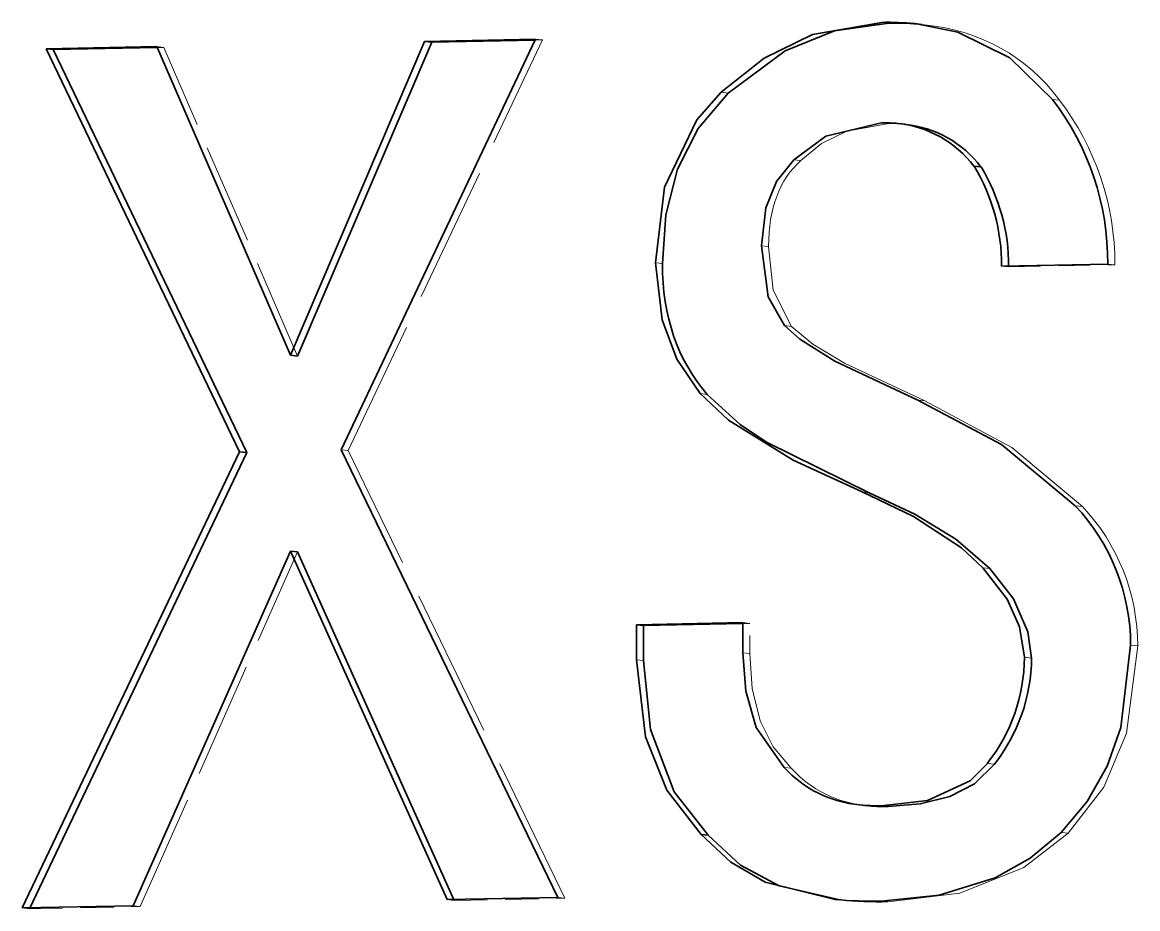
# Model space of a CAD drawing. Header units: millimetres. Extents: x -631 to 3210, y -446 to 2288.
# Drawn here: x 2862.31 to 2868.55, y 1169.8 to 1174.76 of the extents above; entities that cross this region are included whole.
import ezdxf

# ---------------------------------------------------------------- set-up
doc = ezdxf.new("R2010")
doc.units = ezdxf.units.MM
doc.linetypes.add('DASHED', pattern=[15, 12, -3])
doc.layers.get('0').update_dxf_attribs({"lineweight": 18})

msp = doc.modelspace()

# ---------------------------------------------------------------- linework, layer by layer
at = {"color": 7, "lineweight": 13, "ltscale": 0.000991737}
for p, q in [((2867.1554, 1174.7523), (2867.116, 1174.7567)), ((2867.1554, 1174.7523), (2867.116, 1174.7567)), ((2865.8897, 1173.4089), (2865.8503, 1173.4132)), ((2865.8897, 1173.4089), (2865.8503, 1173.4132)), ((2866.1407, 1172.6778), (2866.1013, 1172.6822)), ((2866.1407, 1172.6778), (2866.1013, 1172.6822)), ((2867.0454, 1172.1284), (2867.0059, 1172.1328)), ((2867.0454, 1172.1284), (2867.0059, 1172.1328)), ((2867.1522, 1170.3752), (2867.1128, 1170.3796)), ((2867.1522, 1170.3752), (2867.1128, 1170.3796))]:
    msp.add_line(p, q, dxfattribs=at)
at = {"color": 7, "linetype": 'DASHED', "lineweight": 13, "ltscale": 0.001345}
msp.add_line((2867.3541, 1174.7438), (2867.3007, 1174.7496), dxfattribs=at)
at = {"color": 7, "lineweight": 35, "ltscale": 0.000963936}
msp.add_line((2867.339, 1174.7455), (2867.3007, 1174.7496), dxfattribs=at)
at = {"color": 7, "linetype": 'DASHED', "lineweight": 13, "ltscale": 0.000380737}
msp.add_line((2867.3541, 1174.7438), (2867.339, 1174.7455), dxfattribs=at)
at = {"color": 7, "linetype": 'DASHED', "lineweight": 13, "ltscale": 0.000288484}
msp.add_line((2867.3541, 1174.7438), (2867.3427, 1174.745), dxfattribs=at)
msp.add_line((2867.3541, 1174.7438), (2867.3427, 1174.745), dxfattribs=at)
at = {"color": 7, "lineweight": 35, "ltscale": 0.047694}
for p, q in [((2863.8109, 1172.8964), (2864.5606, 1174.6506)), ((2863.8109, 1172.8964), (2864.5606, 1174.6506)), ((2864.6001, 1174.6463), (2863.8503, 1172.892)), ((2864.6001, 1174.6463), (2863.8503, 1172.892))]:
    msp.add_line(p, q, dxfattribs=at)
at = {"color": 7, "lineweight": 35, "ltscale": 0.063447}
msp.add_line((2865.1801, 1174.6627), (2864.0944, 1172.3688), dxfattribs=at)
msp.add_line((2865.1801, 1174.6627), (2864.0944, 1172.3688), dxfattribs=at)
at = {"color": 7, "linetype": 'DASHED', "lineweight": 13, "ltscale": 0.063447}
msp.add_line((2864.1339, 1172.3645), (2865.2195, 1174.6584), dxfattribs=at)
msp.add_line((2864.1339, 1172.3645), (2865.2195, 1174.6584), dxfattribs=at)
at = {"color": 7, "lineweight": 35, "ltscale": 0.015491}
msp.add_line((2864.5606, 1174.6506), (2865.1801, 1174.6627), dxfattribs=at)
msp.add_line((2864.5606, 1174.6506), (2865.1801, 1174.6627), dxfattribs=at)
at = {"color": 7, "lineweight": 35, "ltscale": 0.000993254}
for p, q in [((2864.6001, 1174.6463), (2864.5606, 1174.6506)), ((2864.6001, 1174.6463), (2864.5606, 1174.6506)), ((2863.8503, 1172.892), (2863.8109, 1172.8964)), ((2863.8503, 1172.892), (2863.8109, 1172.8964)), ((2863.566, 1172.3533), (2863.5266, 1172.3577)), ((2863.566, 1172.3533), (2863.5266, 1172.3577)), ((2863.8496, 1171.7977), (2863.8101, 1171.8021)), ((2863.8496, 1171.7977), (2863.8101, 1171.8021))]:
    msp.add_line(p, q, dxfattribs=at)
at = {"color": 7, "lineweight": 35, "ltscale": 0.014441}
msp.add_line((2865.1776, 1174.6575), (2864.6001, 1174.6463), dxfattribs=at)
msp.add_line((2865.1776, 1174.6575), (2864.6001, 1174.6463), dxfattribs=at)
at = {"color": 7, "linetype": 'DASHED', "lineweight": 13, "ltscale": 0.001048}
msp.add_line((2865.2195, 1174.6584), (2865.1776, 1174.6575), dxfattribs=at)
msp.add_line((2865.2195, 1174.6584), (2865.1776, 1174.6575), dxfattribs=at)
at = {"color": 7, "linetype": 'DASHED', "lineweight": 13, "ltscale": 0.000991737}
for p, q in [((2865.2195, 1174.6584), (2865.1801, 1174.6627)), ((2865.2195, 1174.6584), (2865.1801, 1174.6627)), ((2866.6644, 1173.9852), (2866.625, 1173.9895)), ((2866.6644, 1173.9852), (2866.625, 1173.9895)), ((2866.4834, 1173.5047), (2866.444, 1173.509)), ((2866.4834, 1173.5047), (2866.444, 1173.509)), ((2868.4191, 1173.4022), (2868.3797, 1173.4066)), ((2868.4191, 1173.4022), (2868.3797, 1173.4066)), ((2864.1339, 1172.3645), (2864.0944, 1172.3688)), ((2864.1339, 1172.3645), (2864.0944, 1172.3688)), ((2868.2375, 1172.0519), (2868.1981, 1172.0562)), ((2868.2375, 1172.0519), (2868.1981, 1172.0562)), ((2866.3787, 1171.3982), (2866.3392, 1171.4026)), ((2866.3787, 1171.3982), (2866.3392, 1171.4026)), ((2868.5072, 1171.2766), (2868.5466, 1171.2723)), ((2868.5072, 1171.2766), (2868.5466, 1171.2723)), ((2866.3785, 1171.2299), (2866.3391, 1171.2342)), ((2866.3785, 1171.2299), (2866.3391, 1171.2342)), ((2867.1519, 1169.8421), (2867.1124, 1169.8464)), ((2867.1519, 1169.8421), (2867.1124, 1169.8464)), ((2862.3511, 1169.8044), (2862.3116, 1169.8087)), ((2862.3511, 1169.8044), (2862.3116, 1169.8087))]:
    msp.add_line(p, q, dxfattribs=at)
at = {"color": 7, "lineweight": 35, "ltscale": 0.015489}
for p, q in [((2862.4442, 1174.6093), (2863.0636, 1174.6213)), ((2862.4442, 1174.6093), (2863.0636, 1174.6213)), ((2865.3057, 1169.8673), (2864.6862, 1169.8551)), ((2865.3057, 1169.8673), (2864.6862, 1169.8551)), ((2862.9311, 1169.8208), (2862.3116, 1169.8087)), ((2862.9311, 1169.8208), (2862.3116, 1169.8087))]:
    msp.add_line(p, q, dxfattribs=at)
at = {"color": 7, "lineweight": 35, "ltscale": 0.062455}
msp.add_line((2863.5266, 1172.3577), (2862.4442, 1174.6093), dxfattribs=at)
msp.add_line((2863.5266, 1172.3577), (2862.4442, 1174.6093), dxfattribs=at)
at = {"color": 7, "lineweight": 35, "ltscale": 0.000991737}
for p, q in [((2862.4836, 1174.6049), (2862.4442, 1174.6093)), ((2862.4836, 1174.6049), (2862.4442, 1174.6093)), ((2867.671, 1173.9487), (2867.6316, 1173.9531)), ((2867.671, 1173.9487), (2867.6316, 1173.9531)), ((2866.1455, 1170.2152), (2866.1061, 1170.2196)), ((2866.1455, 1170.2152), (2866.1061, 1170.2196))]:
    msp.add_line(p, q, dxfattribs=at)
at = {"color": 7, "lineweight": 35, "ltscale": 0.014558}
msp.add_line((2863.0658, 1174.6163), (2862.4836, 1174.6049), dxfattribs=at)
msp.add_line((2863.0658, 1174.6163), (2862.4836, 1174.6049), dxfattribs=at)
at = {"color": 7, "lineweight": 35, "ltscale": 0.062456}
msp.add_line((2862.4836, 1174.6049), (2863.566, 1172.3533), dxfattribs=at)
msp.add_line((2862.4836, 1174.6049), (2863.566, 1172.3533), dxfattribs=at)
at = {"color": 7, "lineweight": 35, "ltscale": 0.046997}
msp.add_line((2863.0636, 1174.6213), (2863.8109, 1172.8964), dxfattribs=at)
msp.add_line((2863.0636, 1174.6213), (2863.8109, 1172.8964), dxfattribs=at)
at = {"color": 7, "linetype": 'DASHED', "lineweight": 13, "ltscale": 0.000993254}
for p, q in [((2863.1031, 1174.617), (2863.0636, 1174.6213)), ((2863.1031, 1174.617), (2863.0636, 1174.6213)), ((2868.1101, 1174.3221), (2868.0706, 1174.3264)), ((2868.1101, 1174.3221), (2868.0706, 1174.3264)), ((2867.8255, 1173.3906), (2867.786, 1173.3949)), ((2867.8255, 1173.3906), (2867.786, 1173.3949)), ((2866.6122, 1173.0582), (2866.5727, 1173.0626)), ((2866.6122, 1173.0582), (2866.5727, 1173.0626)), ((2867.3569, 1172.6422), (2867.3174, 1172.6466)), ((2867.3569, 1172.6422), (2867.3174, 1172.6466)), ((2866.6104, 1170.5891), (2866.5709, 1170.5934)), ((2866.6104, 1170.5891), (2866.5709, 1170.5934)), ((2868.1588, 1170.2265), (2868.1193, 1170.2309)), ((2868.1588, 1170.2265), (2868.1193, 1170.2309)), ((2864.7257, 1169.8508), (2864.6862, 1169.8551)), ((2864.7257, 1169.8508), (2864.6862, 1169.8551)), ((2865.3057, 1169.8673), (2865.3452, 1169.8629)), ((2865.3057, 1169.8673), (2865.3452, 1169.8629)), ((2862.9706, 1169.8164), (2862.9311, 1169.8208)), ((2862.9706, 1169.8164), (2862.9311, 1169.8208))]:
    msp.add_line(p, q, dxfattribs=at)
at = {"color": 7, "linetype": 'DASHED', "lineweight": 13, "ltscale": 0.000932477}
msp.add_line((2863.1031, 1174.617), (2863.0658, 1174.6163), dxfattribs=at)
msp.add_line((2863.1031, 1174.617), (2863.0658, 1174.6163), dxfattribs=at)
at = {"color": 7, "linetype": 'DASHED', "lineweight": 13, "ltscale": 0.046997}
msp.add_line((2863.8503, 1172.892), (2863.1031, 1174.617), dxfattribs=at)
msp.add_line((2863.8503, 1172.892), (2863.1031, 1174.617), dxfattribs=at)
at = {"color": 7, "lineweight": 13, "ltscale": 0.000993254}
for p, q in [((2866.2582, 1174.362), (2866.2188, 1174.3663)), ((2866.2582, 1174.362), (2866.2188, 1174.3663)), ((2867.7211, 1171.7051), (2867.6816, 1171.7094)), ((2867.7211, 1171.7051), (2867.6816, 1171.7094)), ((2867.953, 1171.2045), (2867.9135, 1171.2089)), ((2867.953, 1171.2045), (2867.9135, 1171.2089)), ((2867.7461, 1170.6113), (2867.7066, 1170.6156)), ((2867.7461, 1170.6113), (2867.7066, 1170.6156))]:
    msp.add_line(p, q, dxfattribs=at)
at = {"color": 7, "lineweight": 35, "ltscale": 0.001015}
msp.add_line((2867.2479, 1174.1871), (2867.2076, 1174.1915), dxfattribs=at)
msp.add_line((2867.2479, 1174.1871), (2867.2076, 1174.1915), dxfattribs=at)
at = {"color": 7, "lineweight": 35, "ltscale": 0.014845}
for p, q in [((2868.3797, 1173.4066), (2867.786, 1173.3949)), ((2868.3797, 1173.4066), (2867.786, 1173.3949)), ((2865.7455, 1171.391), (2866.3392, 1171.4026)), ((2865.7455, 1171.391), (2866.3392, 1171.4026))]:
    msp.add_line(p, q, dxfattribs=at)
at = {"color": 7, "linetype": 'DASHED', "lineweight": 13, "ltscale": 0.014844}
msp.add_line((2867.8255, 1173.3906), (2868.4191, 1173.4022), dxfattribs=at)
msp.add_line((2867.8255, 1173.3906), (2868.4191, 1173.4022), dxfattribs=at)
at = {"color": 7, "lineweight": 35, "ltscale": 0.070593}
for p, q in [((2862.3116, 1169.8087), (2863.5266, 1172.3577)), ((2862.3116, 1169.8087), (2863.5266, 1172.3577)), ((2863.566, 1172.3533), (2862.3511, 1169.8044)), ((2863.566, 1172.3533), (2862.3511, 1169.8044))]:
    msp.add_line(p, q, dxfattribs=at)
at = {"color": 7, "lineweight": 35, "ltscale": 0.069484}
msp.add_line((2864.0944, 1172.3688), (2865.3057, 1169.8673), dxfattribs=at)
msp.add_line((2864.0944, 1172.3688), (2865.3057, 1169.8673), dxfattribs=at)
at = {"color": 7, "linetype": 'DASHED', "lineweight": 13, "ltscale": 0.069485}
msp.add_line((2865.3452, 1169.8629), (2864.1339, 1172.3645), dxfattribs=at)
msp.add_line((2865.3452, 1169.8629), (2864.1339, 1172.3645), dxfattribs=at)
at = {"color": 7, "lineweight": 35, "ltscale": 0.054187}
msp.add_line((2863.8101, 1171.8021), (2862.9311, 1169.8208), dxfattribs=at)
msp.add_line((2863.8101, 1171.8021), (2862.9311, 1169.8208), dxfattribs=at)
at = {"color": 7, "linetype": 'DASHED', "lineweight": 13, "ltscale": 0.054187}
msp.add_line((2862.9706, 1169.8164), (2863.8496, 1171.7977), dxfattribs=at)
msp.add_line((2862.9706, 1169.8164), (2863.8496, 1171.7977), dxfattribs=at)
at = {"color": 7, "lineweight": 35, "ltscale": 0.053375}
for p, q in [((2864.6862, 1169.8551), (2863.8101, 1171.8021)), ((2864.6862, 1169.8551), (2863.8101, 1171.8021)), ((2863.8496, 1171.7977), (2864.7257, 1169.8508)), ((2863.8496, 1171.7977), (2864.7257, 1169.8508))]:
    msp.add_line(p, q, dxfattribs=at)
at = {"color": 7, "lineweight": 35, "ltscale": 0.00491}
for p, q in [((2865.7454, 1171.1946), (2865.7455, 1171.391)), ((2865.7454, 1171.1946), (2865.7455, 1171.391)), ((2865.785, 1171.3866), (2865.7849, 1171.1902)), ((2865.785, 1171.3866), (2865.7849, 1171.1902))]:
    msp.add_line(p, q, dxfattribs=at)
at = {"color": 7, "lineweight": 35, "ltscale": 0.000993338}
msp.add_line((2865.785, 1171.3866), (2865.7455, 1171.391), dxfattribs=at)
msp.add_line((2865.785, 1171.3866), (2865.7455, 1171.391), dxfattribs=at)
at = {"color": 7, "lineweight": 35, "ltscale": 0.013858}
msp.add_line((2866.3392, 1171.3974), (2865.785, 1171.3866), dxfattribs=at)
msp.add_line((2866.3392, 1171.3974), (2865.785, 1171.3866), dxfattribs=at)
at = {"color": 7, "lineweight": 35, "ltscale": 0.004209}
msp.add_line((2866.3392, 1171.4026), (2866.3391, 1171.2342), dxfattribs=at)
msp.add_line((2866.3392, 1171.4026), (2866.3391, 1171.2342), dxfattribs=at)
at = {"color": 7, "linetype": 'DASHED', "lineweight": 13, "ltscale": 0.000985917}
msp.add_line((2866.3787, 1171.3982), (2866.3392, 1171.3974), dxfattribs=at)
msp.add_line((2866.3787, 1171.3982), (2866.3392, 1171.3974), dxfattribs=at)
at = {"color": 7, "linetype": 'DASHED', "lineweight": 13, "ltscale": 0.004209}
msp.add_line((2866.3785, 1171.2299), (2866.3787, 1171.3982), dxfattribs=at)
msp.add_line((2866.3785, 1171.2299), (2866.3787, 1171.3982), dxfattribs=at)
at = {"color": 7, "lineweight": 13, "ltscale": 0.000993338}
msp.add_line((2865.7849, 1171.1902), (2865.7454, 1171.1946), dxfattribs=at)
msp.add_line((2865.7849, 1171.1902), (2865.7454, 1171.1946), dxfattribs=at)
at = {"color": 7, "lineweight": 35, "ltscale": 0.000927284}
msp.add_line((2867.028, 1170.3804), (2866.9912, 1170.3845), dxfattribs=at)
msp.add_line((2867.028, 1170.3804), (2866.9912, 1170.3845), dxfattribs=at)
at = {"color": 7, "linetype": 'DASHED', "lineweight": 13, "ltscale": 0.015489}
msp.add_line((2864.7257, 1169.8508), (2865.3452, 1169.8629), dxfattribs=at)
msp.add_line((2864.7257, 1169.8508), (2865.3452, 1169.8629), dxfattribs=at)
at = {"color": 7, "linetype": 'DASHED', "lineweight": 13, "ltscale": 0.000660288}
msp.add_line((2866.8813, 1169.8532), (2866.8551, 1169.8561), dxfattribs=at)
msp.add_line((2866.8813, 1169.8532), (2866.8551, 1169.8561), dxfattribs=at)
at = {"color": 7, "linetype": 'DASHED', "lineweight": 13, "ltscale": 0.015491}
msp.add_line((2862.3511, 1169.8044), (2862.9706, 1169.8164), dxfattribs=at)
msp.add_line((2862.3511, 1169.8044), (2862.9706, 1169.8164), dxfattribs=at)
at = {"color": 7, "lineweight": 35}
for points in [[(2866.2188, 1174.3663), (2866.4591, 1174.5563), (2866.728, 1174.6885), (2867.116, 1174.7567)], [(2866.2188, 1174.3663), (2866.4591, 1174.5563), (2866.728, 1174.6885), (2867.116, 1174.7567)], [(2867.1554, 1174.7523), (2866.8517, 1174.7103), (2866.5758, 1174.5983), (2866.2582, 1174.362)], [(2867.1554, 1174.7523), (2866.8517, 1174.7103), (2866.5758, 1174.5983), (2866.2582, 1174.362)], [(2867.3004, 1174.7497), (2867.541, 1174.7022), (2867.8328, 1174.5592), (2868.0706, 1174.3264)], [(2867.3004, 1174.7497), (2867.541, 1174.7022), (2867.8328, 1174.5592), (2868.0706, 1174.3264)], [(2865.8503, 1173.4132), (2865.9009, 1173.8356), (2866.0815, 1174.2128), (2866.2188, 1174.3663)], [(2865.8503, 1173.4132), (2865.9009, 1173.8356), (2866.0815, 1174.2128), (2866.2188, 1174.3663)], [(2866.2582, 1174.362), (2866.0895, 1174.1637), (2865.9738, 1173.9365), (2865.9092, 1173.6818), (2865.8897, 1173.4089)], [(2866.2582, 1174.362), (2866.0895, 1174.1637), (2865.9738, 1173.9365), (2865.9092, 1173.6818), (2865.8897, 1173.4089)], [(2867.1155, 1174.1955), (2866.8029, 1174.1207), (2866.625, 1173.9895)], [(2867.1155, 1174.1955), (2866.8029, 1174.1207), (2866.625, 1173.9895)], [(2866.625, 1173.9895), (2866.5272, 1173.8684), (2866.4681, 1173.7212), (2866.444, 1173.509)], [(2866.625, 1173.9895), (2866.5272, 1173.8684), (2866.4681, 1173.7212), (2866.444, 1173.509)], [(2866.444, 1173.509), (2866.4813, 1173.2239), (2866.5727, 1173.0626)], [(2866.444, 1173.509), (2866.4813, 1173.2239), (2866.5727, 1173.0626)], [(2866.1013, 1172.6822), (2865.9709, 1172.8744), (2865.8876, 1173.0952), (2865.8503, 1173.4132)], [(2866.1013, 1172.6822), (2865.9709, 1172.8744), (2865.8876, 1173.0952), (2865.8503, 1173.4132)], [(2866.5727, 1173.0626), (2866.6589, 1172.9865), (2866.8537, 1172.864), (2867.3174, 1172.6466)], [(2866.5727, 1173.0626), (2866.6589, 1172.9865), (2866.8537, 1172.864), (2867.3174, 1172.6466)], [(2867.0059, 1172.1328), (2866.6207, 1172.31), (2866.2589, 1172.5335), (2866.1013, 1172.6822)], [(2867.0059, 1172.1328), (2866.6207, 1172.31), (2866.2589, 1172.5335), (2866.1013, 1172.6822)], [(2866.1407, 1172.6778), (2866.3246, 1172.5098), (2866.471, 1172.411), (2867.0454, 1172.1284)], [(2866.1407, 1172.6778), (2866.3246, 1172.5098), (2866.471, 1172.411), (2867.0454, 1172.1284)], [(2867.3174, 1172.6466), (2867.7854, 1172.3984), (2868.1981, 1172.0562)], [(2867.3174, 1172.6466), (2867.7854, 1172.3984), (2868.1981, 1172.0562)], [(2867.6816, 1171.7094), (2867.562, 1171.8199), (2867.2936, 1171.9953), (2867.0059, 1172.1328)], [(2867.6816, 1171.7094), (2867.562, 1171.8199), (2867.2936, 1171.9953), (2867.0059, 1172.1328)], [(2867.0454, 1172.1284), (2867.3016, 1172.0079), (2867.5308, 1171.8686), (2867.7211, 1171.7051)], [(2867.0454, 1172.1284), (2867.3016, 1172.0079), (2867.5308, 1171.8686), (2867.7211, 1171.7051)], [(2867.9135, 1171.2089), (2867.8868, 1171.3791), (2867.817, 1171.5332), (2867.6816, 1171.7094)], [(2867.9135, 1171.2089), (2867.8868, 1171.3791), (2867.817, 1171.5332), (2867.6816, 1171.7094)], [(2867.7211, 1171.7051), (2867.8525, 1171.535), (2867.9332, 1171.3518), (2867.953, 1171.2045)], [(2867.7211, 1171.7051), (2867.8525, 1171.535), (2867.9332, 1171.3518), (2867.953, 1171.2045)], [(2868.5072, 1171.2766), (2868.4528, 1170.8175), (2868.3764, 1170.6009), (2868.2641, 1170.4029), (2868.1193, 1170.2309)], [(2868.5072, 1171.2766), (2868.4528, 1170.8175), (2868.3764, 1170.6009), (2868.2641, 1170.4029), (2868.1193, 1170.2309)], [(2866.3391, 1171.2342), (2866.3557, 1171.0205), (2866.4138, 1170.8175), (2866.5709, 1170.5934)], [(2866.3391, 1171.2342), (2866.3557, 1171.0205), (2866.4138, 1170.8175), (2866.5709, 1170.5934)], [(2866.1061, 1170.2196), (2865.9141, 1170.4669), (2865.7951, 1170.7637), (2865.7454, 1171.1946)], [(2866.1061, 1170.2196), (2865.9141, 1170.4669), (2865.7951, 1170.7637), (2865.7454, 1171.1946)], [(2865.7849, 1171.1902), (2865.8238, 1170.8047), (2865.956, 1170.457), (2866.1455, 1170.2152)], [(2865.7849, 1171.1902), (2865.8238, 1170.8047), (2865.956, 1170.457), (2866.1455, 1170.2152)], [(2867.1128, 1170.3796), (2867.3713, 1170.4089), (2867.6102, 1170.519), (2867.7066, 1170.6156)], [(2867.1128, 1170.3796), (2867.3713, 1170.4089), (2867.6102, 1170.519), (2867.7066, 1170.6156)], [(2867.7461, 1170.6113), (2867.6347, 1170.5028), (2867.4966, 1170.4307), (2867.3312, 1170.3895), (2867.1522, 1170.3752)], [(2867.7461, 1170.6113), (2867.6347, 1170.5028), (2867.4966, 1170.4307), (2867.3312, 1170.3895), (2867.1522, 1170.3752)], [(2866.8553, 1169.8559), (2866.4644, 1169.953), (2866.2715, 1170.0636), (2866.1061, 1170.2196)], [(2866.8553, 1169.8559), (2866.4644, 1169.953), (2866.2715, 1170.0636), (2866.1061, 1170.2196)], [(2866.1455, 1170.2152), (2866.3264, 1170.0481), (2866.5424, 1169.9327), (2866.8813, 1169.8532)], [(2866.1455, 1170.2152), (2866.3264, 1170.0481), (2866.5424, 1169.9327), (2866.8813, 1169.8532)], [(2868.1193, 1170.2309), (2867.9448, 1170.0863), (2867.7508, 1169.9771), (2867.4374, 1169.8791), (2867.1124, 1169.8464)], [(2868.1193, 1170.2309), (2867.9448, 1170.0863), (2867.7508, 1169.9771), (2867.4374, 1169.8791), (2867.1124, 1169.8464)]]:
    msp.add_lwpolyline(points, dxfattribs=at)
at = {"color": 7, "linetype": 'DASHED', "lineweight": 13}
for points in [[(2866.6644, 1173.9852), (2866.7789, 1174.0805), (2866.921, 1174.1492), (2867.155, 1174.1912)], [(2866.6644, 1173.9852), (2866.7789, 1174.0805), (2866.921, 1174.1492), (2867.155, 1174.1912)], [(2866.6122, 1173.0582), (2866.5091, 1173.2596), (2866.4834, 1173.5047)], [(2866.6122, 1173.0582), (2866.5091, 1173.2596), (2866.4834, 1173.5047)], [(2867.3569, 1172.6422), (2866.9076, 1172.8517), (2866.7309, 1172.959), (2866.6122, 1173.0582)], [(2867.3569, 1172.6422), (2866.9076, 1172.8517), (2866.7309, 1172.959), (2866.6122, 1173.0582)], [(2868.2375, 1172.0519), (2867.8432, 1172.3819), (2867.3569, 1172.6422)], [(2868.2375, 1172.0519), (2867.8432, 1172.3819), (2867.3569, 1172.6422)], [(2868.1588, 1170.2265), (2868.3572, 1170.4825), (2868.4844, 1170.7844), (2868.5466, 1171.2723)], [(2868.1588, 1170.2265), (2868.3572, 1170.4825), (2868.4844, 1170.7844), (2868.5466, 1171.2723)], [(2866.6104, 1170.5891), (2866.5081, 1170.7088), (2866.4366, 1170.8549), (2866.3923, 1171.0351), (2866.3785, 1171.2299)], [(2866.6104, 1170.5891), (2866.5081, 1170.7088), (2866.4366, 1170.8549), (2866.3923, 1171.0351), (2866.3785, 1171.2299)], [(2867.1519, 1169.8421), (2867.5521, 1169.8912), (2867.9096, 1170.0339), (2868.1588, 1170.2265)], [(2867.1519, 1169.8421), (2867.5521, 1169.8912), (2867.9096, 1170.0339), (2868.1588, 1170.2265)]]:
    msp.add_lwpolyline(points, dxfattribs=at)
at = {"color": 7, "lineweight": 35}
for centre, radius, start, end in [((2867.15, 1173.2161), 1.541, 84.39535, 91.26415), ((2867.15, 1173.2161), 1.541, 84.39535, 91.26415), ((2867.1891, 1173.208), 1.5446, 84.29535, 91.25178), ((2867.1891, 1173.208), 1.5446, 84.29535, 91.25178), ((2866.8757, 1173.4123), 1.5041, 359.77987, 37.41443), ((2866.8757, 1173.4123), 1.5041, 359.77987, 37.41443), ((2867.1298, 1173.4791), 0.7166, 83.77226, 91.13963), ((2867.1298, 1173.4791), 0.7166, 83.77226, 91.13963), ((2867.1459, 1173.5864), 0.6081, 37.05648, 84.18965), ((2867.1459, 1173.5864), 0.6081, 37.05648, 84.18965), ((2867.186, 1173.583), 0.6071, 37.01581, 84.14844), ((2867.186, 1173.583), 0.6071, 37.01581, 84.14844), ((2866.7241, 1173.4027), 1.0617, 359.58212, 31.23594), ((2866.7241, 1173.4027), 1.0617, 359.58212, 31.23594), ((2866.7656, 1173.3989), 1.0596, 359.54822, 31.26817), ((2866.7656, 1173.3989), 1.0596, 359.54822, 31.26817), ((2867.3726, 1171.2775), 1.1346, 359.95614, 43.33211), ((2867.3726, 1171.2775), 1.1346, 359.95614, 43.33211), ((2866.9444, 1171.216), 0.9695, 321.77496, 359.5816), ((2866.9444, 1171.216), 0.9695, 321.77496, 359.5816), ((2866.9849, 1171.2114), 0.9686, 321.74901, 359.5949), ((2866.9849, 1171.2114), 0.9686, 321.74901, 359.5949), ((2867.0492, 1171.0281), 0.646, 222.26642, 264.85284), ((2867.0492, 1171.0281), 0.646, 222.26642, 264.85284), ((2867.0919, 1171.3547), 0.9754, 264.07738, 271.22929), ((2867.0919, 1171.3547), 0.9754, 264.07738, 271.22929), ((2867.1298, 1171.3343), 0.9594, 263.91101, 271.34337), ((2867.1298, 1171.3343), 0.9594, 263.91101, 271.34337), ((2867.0625, 1172.0109), 2.165, 264.50922, 271.32144), ((2867.0625, 1172.0109), 2.165, 264.50922, 271.32144)]:
    msp.add_arc(centre, radius, start, end, dxfattribs=at)
at = {"color": 7, "linetype": 'DASHED', "lineweight": 13}
for centre, radius, start, end in [((2866.9191, 1173.409), 1.5001, 359.73824, 37.47535), ((2866.9191, 1173.409), 1.5001, 359.73824, 37.47535), ((2867.17, 1173.4741), 0.7173, 83.76349, 91.19779), ((2867.17, 1173.4741), 0.7173, 83.76349, 91.19779), ((2867.4125, 1171.2733), 1.1342, 359.94879, 43.34239), ((2867.4125, 1171.2733), 1.1342, 359.94879, 43.34239), ((2867.0872, 1171.0213), 0.6434, 222.1921, 264.72077), ((2867.0872, 1171.0213), 0.6434, 222.1921, 264.72077), ((2867.1011, 1171.9361), 2.0946, 263.97858, 271.38984), ((2867.1011, 1171.9361), 2.0946, 263.97858, 271.38984)]:
    msp.add_arc(centre, radius, start, end, dxfattribs=at)
for centre, major_axis, ratio, start_param, end_param in [((2857.9435, 1159.5554), (-9.9031, -15.0178), 0.235118, 3.056802, 3.261291), ((2857.9435, 1159.5554), (-9.9031, -15.0178), 0.235118, 3.056802, 3.261291), ((2876.1947, 1165.2562), (9.5667, -8.693), 0.192081, 3.121009, 3.314129), ((2876.1947, 1165.2562), (9.5667, -8.693), 0.192081, 3.121009, 3.314129)]:
    msp.add_ellipse(centre, major_axis=major_axis, ratio=ratio, start_param=start_param, end_param=end_param, dxfattribs=at)
at = {"color": 7, "lineweight": 35}
msp.add_ellipse((2871.9605, 1176.7061), major_axis=(5.8959, 3.9286), ratio=0.368195, start_param=2.900684, end_param=3.189593, dxfattribs=at)
msp.add_ellipse((2871.9605, 1176.7061), major_axis=(5.8959, 3.9286), ratio=0.368195, start_param=2.900684, end_param=3.189593, dxfattribs=at)

doc.saveas('drawing.dxf')
